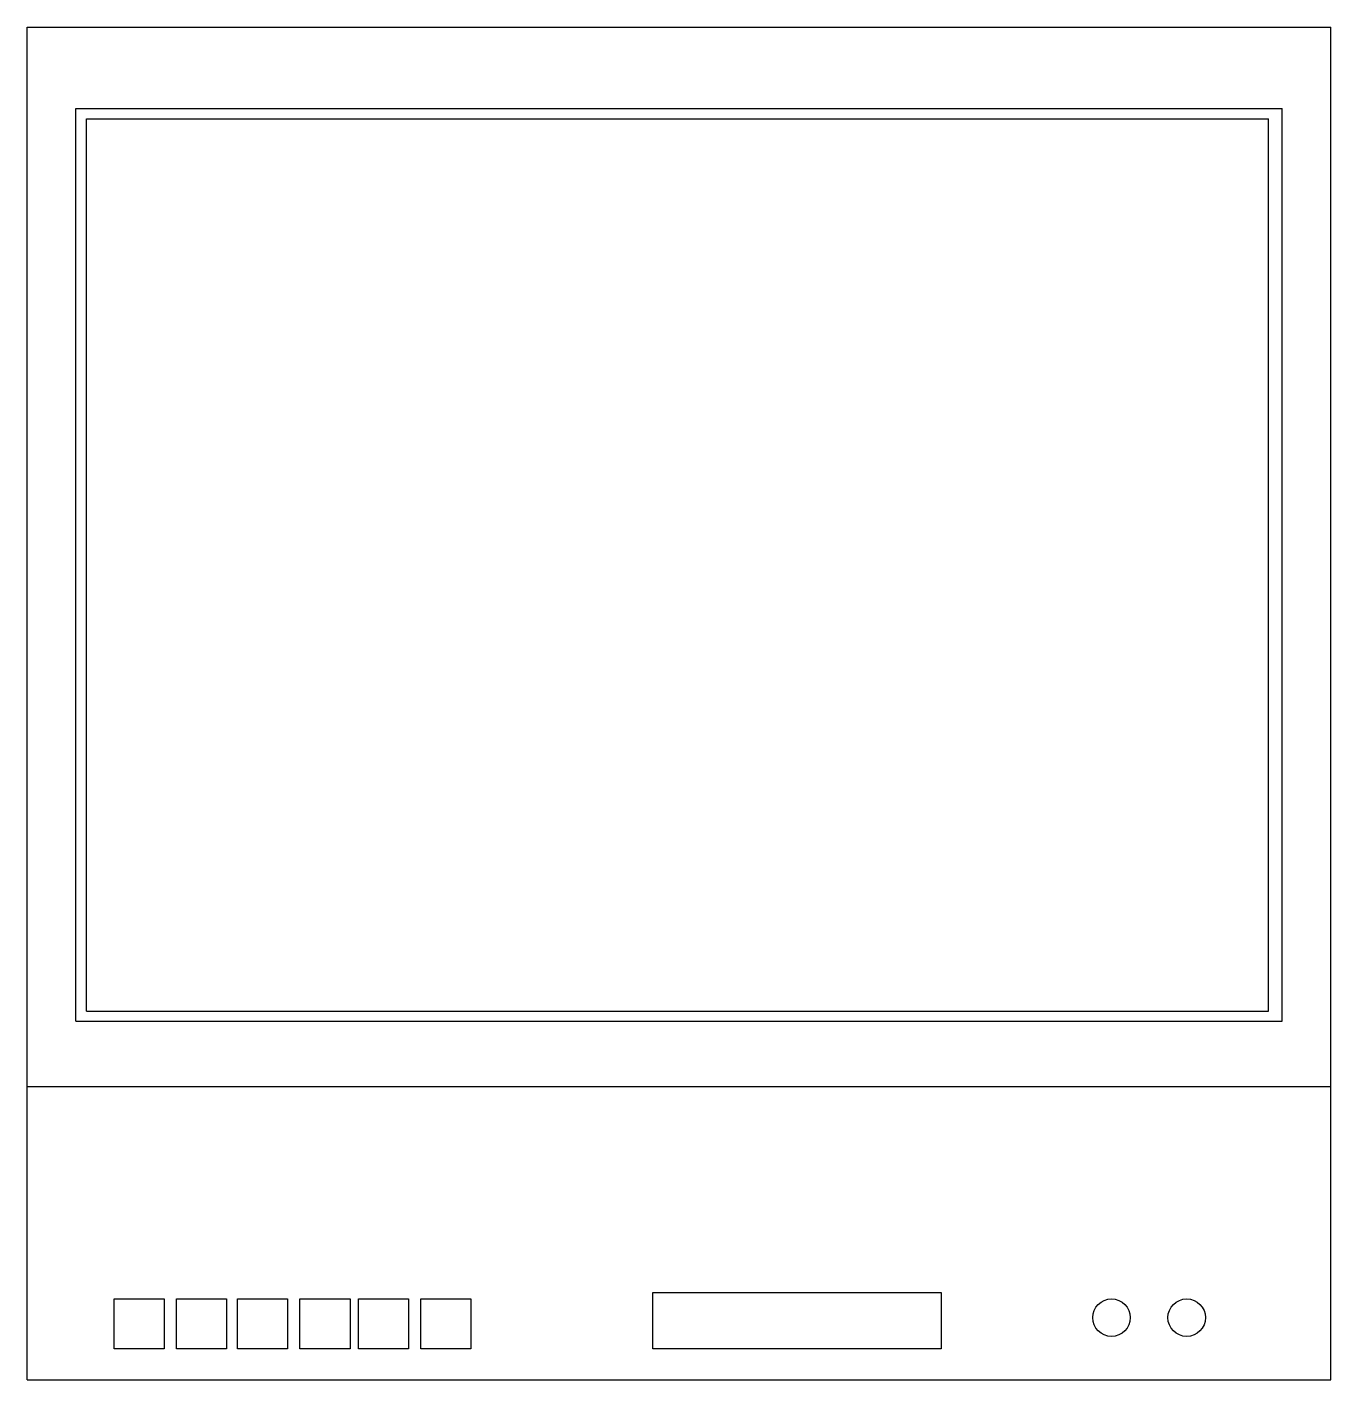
# Model space of a CAD drawing. Extents: x 1.395 to 1.77, y 0.792 to 1.181.
import ezdxf

# ---------------------------------------------------------------- set-up
doc = ezdxf.new("R2010")
doc.units = 0
doc.layers.get('0').update_dxf_attribs({"linetype": 'CONTINUOUS'})

msp = doc.modelspace()

# ---------------------------------------------------------------- linework, layer by layer
at = {"color": 0}
for p, q in [((1.39528, 0.79151), (1.39528, 1.18057)), ((1.39528, 1.18057), (1.77028, 1.18057)), ((1.77028, 0.79151), (1.77028, 1.18057)), ((1.40934, 0.89464), (1.40934, 1.15714)), ((1.40934, 1.15714), (1.75622, 1.15714)), ((1.75622, 0.89464), (1.75622, 1.15714)), ((1.41235, 0.89756), (1.41235, 1.15421)), ((1.41235, 1.15421), (1.75228, 1.15421)), ((1.75228, 0.89756), (1.75228, 1.15421)), ((1.41235, 0.89756), (1.75228, 0.89756)), ((1.40934, 0.89464), (1.75622, 0.89464)), ((1.39528, 0.87589), (1.77028, 0.87589)), ((1.39528, 0.79151), (1.77028, 0.79151))]:
    msp.add_line(p, q, dxfattribs=at)
for points in [[(1.4203, 0.80043), (1.4203, 0.81482), (1.43472, 0.81482), (1.43472, 0.80043)], [(1.43824, 0.80043), (1.43824, 0.81482), (1.45266, 0.81482), (1.45266, 0.80043)], [(1.45581, 0.80043), (1.45581, 0.81482), (1.47023, 0.81482), (1.47023, 0.80043)], [(1.47375, 0.80043), (1.47375, 0.81482), (1.48817, 0.81482), (1.48817, 0.80043)], [(1.49059, 0.80043), (1.49059, 0.81482), (1.50501, 0.81482), (1.50501, 0.80043)], [(1.50853, 0.80043), (1.50853, 0.81482), (1.52294, 0.81482), (1.52294, 0.80043)], [(1.57529, 0.80043), (1.57529, 0.81662), (1.6582, 0.81662), (1.6582, 0.80043)]]:
    msp.add_lwpolyline(points, close=True, dxfattribs=at)
for centre in [(1.70717, 0.80942), (1.7288, 0.80942)]:
    msp.add_circle(centre, 0.0054, dxfattribs=at)

doc.saveas('drawing.dxf')
